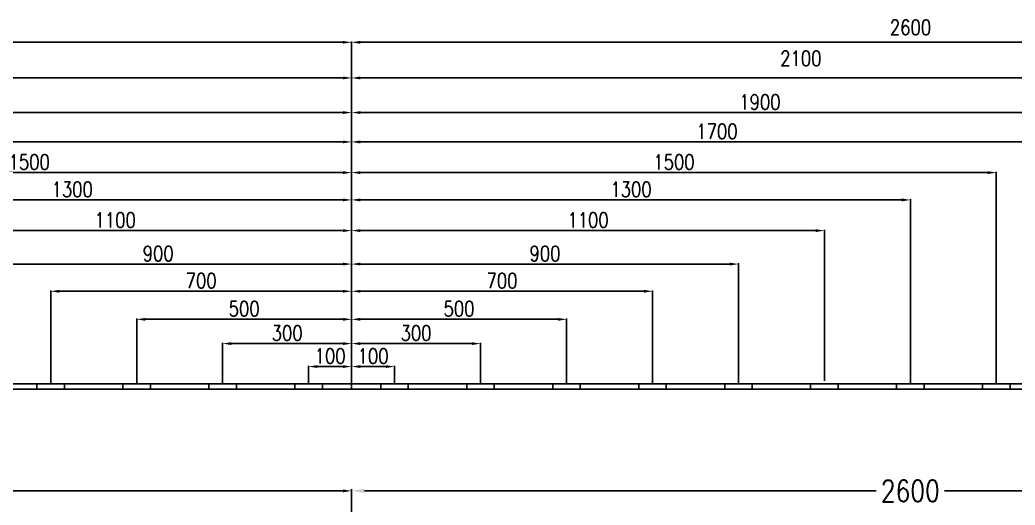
# Model space of a CAD drawing. Header units: millimetres. Extents: x 1541 to 289025, y -12015 to 47026.
# Drawn here: x 124494 to 126810, y 4455 to 5584 of the extents above; entities that cross this region are included whole.
import ezdxf

# ---------------------------------------------------------------- set-up
doc = ezdxf.new("R2010")
doc.units = ezdxf.units.MM
doc.header["$LTSCALE"] = 0.1
doc.linetypes.add('DASHDOT', pattern=[25.4, 12.7, -6.35, 0, -6.35])
for name, color, linetype in [('COTAS', 8, 'Continuous'), ('EJE PERNOS', 1, 'DASHDOT'), ('PERNOS', 3, 'Continuous'), ('PLATINA', 5, 'Continuous')]:
    doc.layers.add(name, color=color, linetype=linetype)
doc.styles.add('CNI_COTAS', font='romans.shx', dxfattribs={"width": 0.8})
doc.dimstyles.new('1.2', dxfattribs={"dimscale": 0, "dimtxt": 35, "dimasz": 20, "dimexe": 2, "dimexo": 2, "dimgap": 7, "dimtad": 1, "dimdec": 0, "dimzin": 4, "dimdsep": 46, "dimtxsty": 'CNI_COTAS', "dimcen": 0, "dimclrd": 256, "dimclrt": 3, "dimadec": 0, "dimazin": 0, "dimtfac": 1, "dimtdec": 0, "dimtmove": 2, "dimatfit": 0, "dimfxl": 0.05, "dimtolj": 1, "dimtzin": 0, "dimarcsym": 1})
doc.dimstyles.new('1.3', dxfattribs={"dimscale": 0, "dimtxt": 50, "dimasz": 30, "dimexe": 4, "dimexo": 4, "dimgap": 9, "dimtad": 1, "dimdec": 0, "dimzin": 4, "dimdsep": 46, "dimtxsty": 'CNI_COTAS', "dimcen": 0, "dimclrd": 256, "dimclrt": 3, "dimadec": 0, "dimazin": 0, "dimtfac": 1, "dimtdec": 0, "dimtmove": 2, "dimatfit": 0, "dimfxl": 0.05, "dimtolj": 1, "dimtzin": 0, "dimarcsym": 0})

# ---------------------------------------------------------------- blocks, each defined once
blk = doc.blocks.new('*D2894')
at = {"layer": 'COTAS', "color": 0, "lineweight": -2, "transparency": 16777216}
for p, q in [((122666, 3696.4), (122666, 4490.4)), ((125266, 3696.4), (125266, 4490.4))]:
    blk.add_line(p, q, dxfattribs=at)
at = {"layer": 'COTAS', "lineweight": -2, "transparency": 16777216}
blk.add_line((122686, 4488.4), (125246, 4488.4), dxfattribs=at)
at = {"layer": 'COTAS', "transparency": 16777216}
for points in [[(122686, 4491.7), (122686, 4485), (122666, 4488.4)], [(125246, 4491.7), (125246, 4485), (125266, 4488.4)]]:
    blk.add_solid(points, dxfattribs=at)
at = {"layer": 'Defpoints', "color": 0, "transparency": 16777216}
for p in [(125266, 4488.4), (122666, 3694.4), (125266, 3694.4)]:
    blk.add_point(p, dxfattribs=at)
at = {"layer": 'COTAS', "color": 3, "transparency": 16777216, "insert": (123966, 4512.9), "char_height": 35, "attachment_point": 5, "style": 'CNI_COTAS'}
blk.add_mtext('\\A1;2600', dxfattribs=at)
blk = doc.blocks.new('*D2895')
at = {"layer": 'COTAS', "color": 0, "lineweight": -2, "ltscale": 3, "transparency": 16777216}
for p, q in [((125266, 3698.4), (125266, 4492.4)), ((127866, 2298.4), (127866, 4492.4))]:
    blk.add_line(p, q, dxfattribs=at)
at = {"layer": 'COTAS', "lineweight": -2, "ltscale": 3, "transparency": 16777216}
for p, q in [((125296, 4488.4), (126486.6, 4488.4)), ((127836, 4488.4), (126645.5, 4488.4))]:
    blk.add_line(p, q, dxfattribs=at)
at = {"layer": 'COTAS', "ltscale": 3, "transparency": 16777216}
for points in [[(125296, 4493.4), (125296, 4483.4), (125266, 4488.4)], [(127836, 4493.4), (127836, 4483.4), (127866, 4488.4)]]:
    blk.add_solid(points, dxfattribs=at)
at = {"layer": 'Defpoints', "color": 0, "ltscale": 3, "transparency": 16777216}
for p in [(125266, 4488.4), (125266, 3694.4), (127866, 2294.4)]:
    blk.add_point(p, dxfattribs=at)
at = {"layer": 'COTAS', "color": 3, "ltscale": 3, "transparency": 16777216, "insert": (126566, 4488.4), "char_height": 50, "attachment_point": 5, "rotation": 0.2, "style": 'CNI_COTAS'}
blk.add_mtext('\\A1;2600', dxfattribs=at)
blk = doc.blocks.new('*D2805')
at = {"layer": 'COTAS', "color": 0, "lineweight": -2, "transparency": 16777216}
for p, q in [((125266, 4739.7), (125266, 4779.5)), ((125366, 4739.7), (125366, 4779.5))]:
    blk.add_line(p, q, dxfattribs=at)
at = {"layer": 'COTAS', "lineweight": -2, "transparency": 16777216}
blk.add_line((125346, 4777.5), (125286, 4777.5), dxfattribs=at)
at = {"layer": 'COTAS', "transparency": 16777216}
for points in [[(125286, 4780.8), (125286, 4774.2), (125266, 4777.5)], [(125346, 4780.8), (125346, 4774.2), (125366, 4777.5)]]:
    blk.add_solid(points, dxfattribs=at)
at = {"layer": 'Defpoints', "color": 0, "transparency": 16777216}
for p in [(125266, 4777.5), (125266, 4737.7), (125366, 4737.7)]:
    blk.add_point(p, dxfattribs=at)
at = {"layer": 'COTAS', "color": 3, "transparency": 16777216, "insert": (125316, 4802), "char_height": 35, "attachment_point": 5, "style": 'CNI_COTAS'}
blk.add_mtext('\\A1;100', dxfattribs=at)
blk = doc.blocks.new('*D2806')
at = {"layer": 'COTAS', "color": 0, "lineweight": -2, "transparency": 16777216}
for p, q in [((125266, 4739.7), (125266, 4832.9)), ((125566, 4739.7), (125566, 4832.9))]:
    blk.add_line(p, q, dxfattribs=at)
at = {"layer": 'COTAS', "lineweight": -2, "transparency": 16777216}
blk.add_line((125546, 4830.9), (125286, 4830.9), dxfattribs=at)
at = {"layer": 'COTAS', "transparency": 16777216}
for points in [[(125286, 4834.2), (125286, 4827.6), (125266, 4830.9)], [(125546, 4834.2), (125546, 4827.6), (125566, 4830.9)]]:
    blk.add_solid(points, dxfattribs=at)
at = {"layer": 'Defpoints', "color": 0, "transparency": 16777216}
for p in [(125266, 4830.9), (125266, 4737.7), (125566, 4737.7)]:
    blk.add_point(p, dxfattribs=at)
at = {"layer": 'COTAS', "color": 3, "transparency": 16777216, "insert": (125416, 4855.4), "char_height": 35, "attachment_point": 5, "style": 'CNI_COTAS'}
blk.add_mtext('\\A1;300', dxfattribs=at)
blk = doc.blocks.new('*D2807')
at = {"layer": 'COTAS', "color": 0, "lineweight": -2, "transparency": 16777216}
for p, q in [((125266, 4739.7), (125266, 4889.4)), ((125766, 4739.7), (125766, 4889.4))]:
    blk.add_line(p, q, dxfattribs=at)
at = {"layer": 'COTAS', "lineweight": -2, "transparency": 16777216}
blk.add_line((125746, 4887.4), (125286, 4887.4), dxfattribs=at)
at = {"layer": 'COTAS', "transparency": 16777216}
for points in [[(125286, 4890.7), (125286, 4884), (125266, 4887.4)], [(125746, 4890.7), (125746, 4884), (125766, 4887.4)]]:
    blk.add_solid(points, dxfattribs=at)
at = {"layer": 'Defpoints', "color": 0, "transparency": 16777216}
for p in [(125266, 4887.4), (125266, 4737.7), (125766, 4737.7)]:
    blk.add_point(p, dxfattribs=at)
at = {"layer": 'COTAS', "color": 3, "transparency": 16777216, "insert": (125516, 4911.9), "char_height": 35, "attachment_point": 5, "style": 'CNI_COTAS'}
blk.add_mtext('\\A1;500', dxfattribs=at)
blk = doc.blocks.new('*D2808')
at = {"layer": 'COTAS', "color": 0, "lineweight": -2, "transparency": 16777216}
for p, q in [((125266, 4739.7), (125266, 4954.6)), ((125966, 4739.7), (125966, 4954.6))]:
    blk.add_line(p, q, dxfattribs=at)
at = {"layer": 'COTAS', "lineweight": -2, "transparency": 16777216}
blk.add_line((125946, 4952.6), (125286, 4952.6), dxfattribs=at)
at = {"layer": 'COTAS', "transparency": 16777216}
for points in [[(125286, 4956), (125286, 4949.3), (125266, 4952.6)], [(125946, 4956), (125946, 4949.3), (125966, 4952.6)]]:
    blk.add_solid(points, dxfattribs=at)
at = {"layer": 'Defpoints', "color": 0, "transparency": 16777216}
for p in [(125266, 4952.6), (125266, 4737.7), (125966, 4737.7)]:
    blk.add_point(p, dxfattribs=at)
at = {"layer": 'COTAS', "color": 3, "transparency": 16777216, "insert": (125616, 4977.1), "char_height": 35, "attachment_point": 5, "style": 'CNI_COTAS'}
blk.add_mtext('\\A1;700', dxfattribs=at)
blk = doc.blocks.new('*D2809')
at = {"layer": 'COTAS', "color": 0, "lineweight": -2, "transparency": 16777216}
for p, q in [((125266, 4739.7), (125266, 5017.9)), ((126166, 4739.7), (126166, 5017.9))]:
    blk.add_line(p, q, dxfattribs=at)
at = {"layer": 'COTAS', "lineweight": -2, "transparency": 16777216}
blk.add_line((126146, 5015.9), (125286, 5015.9), dxfattribs=at)
at = {"layer": 'COTAS', "transparency": 16777216}
for points in [[(125286, 5019.3), (125286, 5012.6), (125266, 5015.9)], [(126146, 5019.3), (126146, 5012.6), (126166, 5015.9)]]:
    blk.add_solid(points, dxfattribs=at)
at = {"layer": 'Defpoints', "color": 0, "transparency": 16777216}
for p in [(125266, 5015.9), (125266, 4737.7), (126166, 4737.7)]:
    blk.add_point(p, dxfattribs=at)
at = {"layer": 'COTAS', "color": 3, "transparency": 16777216, "insert": (125716, 5040.4), "char_height": 35, "attachment_point": 5, "style": 'CNI_COTAS'}
blk.add_mtext('\\A1;900', dxfattribs=at)
blk = doc.blocks.new('*D2810')
at = {"layer": 'COTAS', "color": 0, "lineweight": -2, "transparency": 16777216}
for p, q in [((125266, 4739.7), (125266, 5095.8)), ((126366, 4744.7), (126366, 5095.8))]:
    blk.add_line(p, q, dxfattribs=at)
at = {"layer": 'COTAS', "lineweight": -2, "transparency": 16777216}
blk.add_line((126346, 5093.8), (125286, 5093.8), dxfattribs=at)
at = {"layer": 'COTAS', "transparency": 16777216}
for points in [[(125286, 5097.1), (125286, 5090.4), (125266, 5093.8)], [(126346, 5097.1), (126346, 5090.4), (126366, 5093.8)]]:
    blk.add_solid(points, dxfattribs=at)
at = {"layer": 'Defpoints', "color": 0, "transparency": 16777216}
for p in [(125266, 5093.8), (125266, 4737.7), (126366, 4742.7)]:
    blk.add_point(p, dxfattribs=at)
at = {"layer": 'COTAS', "color": 3, "transparency": 16777216, "insert": (125816, 5118.3), "char_height": 35, "attachment_point": 5, "style": 'CNI_COTAS'}
blk.add_mtext('\\A1;1100', dxfattribs=at)
blk = doc.blocks.new('*D2811')
at = {"layer": 'COTAS', "color": 0, "lineweight": -2, "transparency": 16777216}
for p, q in [((125266, 4739.7), (125266, 5167.1)), ((126566, 4739.7), (126566, 5167.1))]:
    blk.add_line(p, q, dxfattribs=at)
at = {"layer": 'COTAS', "lineweight": -2, "transparency": 16777216}
blk.add_line((126546, 5165.1), (125286, 5165.1), dxfattribs=at)
at = {"layer": 'COTAS', "transparency": 16777216}
for points in [[(125286, 5168.5), (125286, 5161.8), (125266, 5165.1)], [(126546, 5168.5), (126546, 5161.8), (126566, 5165.1)]]:
    blk.add_solid(points, dxfattribs=at)
at = {"layer": 'Defpoints', "color": 0, "transparency": 16777216}
for p in [(125266, 5165.1), (125266, 4737.7), (126566, 4737.7)]:
    blk.add_point(p, dxfattribs=at)
at = {"layer": 'COTAS', "color": 3, "transparency": 16777216, "insert": (125916, 5189.6), "char_height": 35, "attachment_point": 5, "style": 'CNI_COTAS'}
blk.add_mtext('\\A1;1300', dxfattribs=at)
blk = doc.blocks.new('*D2812')
at = {"layer": 'COTAS', "color": 0, "lineweight": -2, "transparency": 16777216}
for p, q in [((125266, 4739.7), (125266, 5230.7)), ((126766, 4739.7), (126766, 5230.7))]:
    blk.add_line(p, q, dxfattribs=at)
at = {"layer": 'COTAS', "lineweight": -2, "transparency": 16777216}
blk.add_line((126746, 5228.7), (125286, 5228.7), dxfattribs=at)
at = {"layer": 'COTAS', "transparency": 16777216}
for points in [[(125286, 5232), (125286, 5225.3), (125266, 5228.7)], [(126746, 5232), (126746, 5225.3), (126766, 5228.7)]]:
    blk.add_solid(points, dxfattribs=at)
at = {"layer": 'Defpoints', "color": 0, "transparency": 16777216}
for p in [(125266, 5228.7), (125266, 4737.7), (126766, 4737.7)]:
    blk.add_point(p, dxfattribs=at)
at = {"layer": 'COTAS', "color": 3, "transparency": 16777216, "insert": (126016, 5253.2), "char_height": 35, "attachment_point": 5, "style": 'CNI_COTAS'}
blk.add_mtext('\\A1;1500', dxfattribs=at)
blk = doc.blocks.new('*D2813')
at = {"layer": 'COTAS', "color": 0, "lineweight": -2, "transparency": 16777216}
for p, q in [((125266, 4746.7), (125266, 5302)), ((126966, 4739.7), (126966, 5302))]:
    blk.add_line(p, q, dxfattribs=at)
at = {"layer": 'COTAS', "lineweight": -2, "transparency": 16777216}
blk.add_line((126946, 5300), (125286, 5300), dxfattribs=at)
at = {"layer": 'COTAS', "transparency": 16777216}
for points in [[(125286, 5303.4), (125286, 5296.7), (125266, 5300)], [(126946, 5303.4), (126946, 5296.7), (126966, 5300)]]:
    blk.add_solid(points, dxfattribs=at)
at = {"layer": 'Defpoints', "color": 0, "transparency": 16777216}
for p in [(125266, 5300), (125266, 4744.7), (126966, 4737.7)]:
    blk.add_point(p, dxfattribs=at)
at = {"layer": 'COTAS', "color": 3, "transparency": 16777216, "insert": (126116, 5324.5), "char_height": 35, "attachment_point": 5, "style": 'CNI_COTAS'}
blk.add_mtext('\\A1;1700', dxfattribs=at)
blk = doc.blocks.new('*D2814')
at = {"layer": 'COTAS', "color": 0, "lineweight": -2, "transparency": 16777216}
for p, q in [((125266, 4746.7), (125266, 5370.3)), ((127166, 4739.7), (127166, 5370.3))]:
    blk.add_line(p, q, dxfattribs=at)
at = {"layer": 'COTAS', "lineweight": -2, "transparency": 16777216}
blk.add_line((127146, 5368.3), (125286, 5368.3), dxfattribs=at)
at = {"layer": 'COTAS', "transparency": 16777216}
for points in [[(125286, 5371.7), (125286, 5365), (125266, 5368.3)], [(127146, 5371.7), (127146, 5365), (127166, 5368.3)]]:
    blk.add_solid(points, dxfattribs=at)
at = {"layer": 'Defpoints', "color": 0, "transparency": 16777216}
for p in [(125266, 5368.3), (125266, 4744.7), (127166, 4737.7)]:
    blk.add_point(p, dxfattribs=at)
at = {"layer": 'COTAS', "color": 3, "transparency": 16777216, "insert": (126216, 5392.8), "char_height": 35, "attachment_point": 5, "style": 'CNI_COTAS'}
blk.add_mtext('\\A1;1900', dxfattribs=at)
blk = doc.blocks.new('*D2815')
at = {"layer": 'COTAS', "color": 0, "lineweight": -2, "transparency": 16777216}
for p, q in [((125266, 4746.7), (125266, 5450.8)), ((127366, 4739.7), (127366, 5450.8))]:
    blk.add_line(p, q, dxfattribs=at)
at = {"layer": 'COTAS', "lineweight": -2, "transparency": 16777216}
blk.add_line((127346, 5448.8), (125286, 5448.8), dxfattribs=at)
at = {"layer": 'COTAS', "transparency": 16777216}
for points in [[(125286, 5452.2), (125286, 5445.5), (125266, 5448.8)], [(127346, 5452.2), (127346, 5445.5), (127366, 5448.8)]]:
    blk.add_solid(points, dxfattribs=at)
at = {"layer": 'Defpoints', "color": 0, "transparency": 16777216}
for p in [(125266, 5448.8), (125266, 4744.7), (127366, 4737.7)]:
    blk.add_point(p, dxfattribs=at)
at = {"layer": 'COTAS', "color": 3, "transparency": 16777216, "insert": (126311.3, 5494.4), "char_height": 35, "attachment_point": 5, "style": 'CNI_COTAS'}
blk.add_mtext('\\A1;2100', dxfattribs=at)
blk = doc.blocks.new('*D2816')
at = {"layer": 'COTAS', "color": 0, "lineweight": -2, "transparency": 16777216}
for p, q in [((125166, 4739.7), (125166, 4779.5)), ((125266, 4739.7), (125266, 4779.5))]:
    blk.add_line(p, q, dxfattribs=at)
at = {"layer": 'COTAS', "lineweight": -2, "transparency": 16777216}
blk.add_line((125186, 4777.5), (125246, 4777.5), dxfattribs=at)
at = {"layer": 'COTAS', "transparency": 16777216}
for points in [[(125186, 4780.8), (125186, 4774.2), (125166, 4777.5)], [(125246, 4780.8), (125246, 4774.2), (125266, 4777.5)]]:
    blk.add_solid(points, dxfattribs=at)
at = {"layer": 'Defpoints', "color": 0, "transparency": 16777216}
for p in [(125266, 4777.5), (125166, 4737.7), (125266, 4737.7)]:
    blk.add_point(p, dxfattribs=at)
at = {"layer": 'COTAS', "color": 3, "transparency": 16777216, "insert": (125216, 4802), "char_height": 35, "attachment_point": 5, "style": 'CNI_COTAS'}
blk.add_mtext('\\A1;100', dxfattribs=at)
blk = doc.blocks.new('*D2817')
at = {"layer": 'COTAS', "color": 0, "lineweight": -2, "transparency": 16777216}
for p, q in [((124966, 4739.7), (124966, 4832.9)), ((125266, 4739.7), (125266, 4832.9))]:
    blk.add_line(p, q, dxfattribs=at)
at = {"layer": 'COTAS', "lineweight": -2, "transparency": 16777216}
blk.add_line((124986, 4830.9), (125246, 4830.9), dxfattribs=at)
at = {"layer": 'COTAS', "transparency": 16777216}
for points in [[(124986, 4834.2), (124986, 4827.6), (124966, 4830.9)], [(125246, 4834.2), (125246, 4827.6), (125266, 4830.9)]]:
    blk.add_solid(points, dxfattribs=at)
at = {"layer": 'Defpoints', "color": 0, "transparency": 16777216}
for p in [(125266, 4830.9), (124966, 4737.7), (125266, 4737.7)]:
    blk.add_point(p, dxfattribs=at)
at = {"layer": 'COTAS', "color": 3, "transparency": 16777216, "insert": (125116, 4855.4), "char_height": 35, "attachment_point": 5, "style": 'CNI_COTAS'}
blk.add_mtext('\\A1;300', dxfattribs=at)
blk = doc.blocks.new('*D2818')
at = {"layer": 'COTAS', "color": 0, "lineweight": -2, "transparency": 16777216}
for p, q in [((124766, 4739.7), (124766, 4889.4)), ((125266, 4739.7), (125266, 4889.4))]:
    blk.add_line(p, q, dxfattribs=at)
at = {"layer": 'COTAS', "lineweight": -2, "transparency": 16777216}
blk.add_line((124786, 4887.4), (125246, 4887.4), dxfattribs=at)
at = {"layer": 'COTAS', "transparency": 16777216}
for points in [[(124786, 4890.7), (124786, 4884), (124766, 4887.4)], [(125246, 4890.7), (125246, 4884), (125266, 4887.4)]]:
    blk.add_solid(points, dxfattribs=at)
at = {"layer": 'Defpoints', "color": 0, "transparency": 16777216}
for p in [(125266, 4887.4), (124766, 4737.7), (125266, 4737.7)]:
    blk.add_point(p, dxfattribs=at)
at = {"layer": 'COTAS', "color": 3, "transparency": 16777216, "insert": (125016, 4911.9), "char_height": 35, "attachment_point": 5, "style": 'CNI_COTAS'}
blk.add_mtext('\\A1;500', dxfattribs=at)
blk = doc.blocks.new('*D2819')
at = {"layer": 'COTAS', "color": 0, "lineweight": -2, "transparency": 16777216}
for p, q in [((124566, 4739.7), (124566, 4954.6)), ((125266, 4739.7), (125266, 4954.6))]:
    blk.add_line(p, q, dxfattribs=at)
at = {"layer": 'COTAS', "lineweight": -2, "transparency": 16777216}
blk.add_line((124586, 4952.6), (125246, 4952.6), dxfattribs=at)
at = {"layer": 'COTAS', "transparency": 16777216}
for points in [[(124586, 4956), (124586, 4949.3), (124566, 4952.6)], [(125246, 4956), (125246, 4949.3), (125266, 4952.6)]]:
    blk.add_solid(points, dxfattribs=at)
at = {"layer": 'Defpoints', "color": 0, "transparency": 16777216}
for p in [(125266, 4952.6), (124566, 4737.7), (125266, 4737.7)]:
    blk.add_point(p, dxfattribs=at)
at = {"layer": 'COTAS', "color": 3, "transparency": 16777216, "insert": (124916, 4977.1), "char_height": 35, "attachment_point": 5, "style": 'CNI_COTAS'}
blk.add_mtext('\\A1;700', dxfattribs=at)
blk = doc.blocks.new('*D2820')
at = {"layer": 'COTAS', "color": 0, "lineweight": -2, "transparency": 16777216}
for p, q in [((124366, 4739.7), (124366, 5017.9)), ((125266, 4739.7), (125266, 5017.9))]:
    blk.add_line(p, q, dxfattribs=at)
at = {"layer": 'COTAS', "lineweight": -2, "transparency": 16777216}
blk.add_line((124386, 5015.9), (125246, 5015.9), dxfattribs=at)
at = {"layer": 'COTAS', "transparency": 16777216}
for points in [[(124386, 5019.3), (124386, 5012.6), (124366, 5015.9)], [(125246, 5019.3), (125246, 5012.6), (125266, 5015.9)]]:
    blk.add_solid(points, dxfattribs=at)
at = {"layer": 'Defpoints', "color": 0, "transparency": 16777216}
for p in [(125266, 5015.9), (124366, 4737.7), (125266, 4737.7)]:
    blk.add_point(p, dxfattribs=at)
at = {"layer": 'COTAS', "color": 3, "transparency": 16777216, "insert": (124816, 5040.4), "char_height": 35, "attachment_point": 5, "style": 'CNI_COTAS'}
blk.add_mtext('\\A1;900', dxfattribs=at)
blk = doc.blocks.new('*D2821')
at = {"layer": 'COTAS', "color": 0, "lineweight": -2, "transparency": 16777216}
for p, q in [((124166, 4744.7), (124166, 5095.8)), ((125266, 4739.7), (125266, 5095.8))]:
    blk.add_line(p, q, dxfattribs=at)
at = {"layer": 'COTAS', "lineweight": -2, "transparency": 16777216}
blk.add_line((124186, 5093.8), (125246, 5093.8), dxfattribs=at)
at = {"layer": 'COTAS', "transparency": 16777216}
for points in [[(124186, 5097.1), (124186, 5090.4), (124166, 5093.8)], [(125246, 5097.1), (125246, 5090.4), (125266, 5093.8)]]:
    blk.add_solid(points, dxfattribs=at)
at = {"layer": 'Defpoints', "color": 0, "transparency": 16777216}
for p in [(125266, 5093.8), (124166, 4742.7), (125266, 4737.7)]:
    blk.add_point(p, dxfattribs=at)
at = {"layer": 'COTAS', "color": 3, "transparency": 16777216, "insert": (124716, 5118.3), "char_height": 35, "attachment_point": 5, "style": 'CNI_COTAS'}
blk.add_mtext('\\A1;1100', dxfattribs=at)
blk = doc.blocks.new('*D2822')
at = {"layer": 'COTAS', "color": 0, "lineweight": -2, "transparency": 16777216}
for p, q in [((123966, 4739.7), (123966, 5167.1)), ((125266, 4739.7), (125266, 5167.1))]:
    blk.add_line(p, q, dxfattribs=at)
at = {"layer": 'COTAS', "lineweight": -2, "transparency": 16777216}
blk.add_line((123986, 5165.1), (125246, 5165.1), dxfattribs=at)
at = {"layer": 'COTAS', "transparency": 16777216}
for points in [[(123986, 5168.5), (123986, 5161.8), (123966, 5165.1)], [(125246, 5168.5), (125246, 5161.8), (125266, 5165.1)]]:
    blk.add_solid(points, dxfattribs=at)
at = {"layer": 'Defpoints', "color": 0, "transparency": 16777216}
for p in [(125266, 5165.1), (123966, 4737.7), (125266, 4737.7)]:
    blk.add_point(p, dxfattribs=at)
at = {"layer": 'COTAS', "color": 3, "transparency": 16777216, "insert": (124616, 5189.6), "char_height": 35, "attachment_point": 5, "style": 'CNI_COTAS'}
blk.add_mtext('\\A1;1300', dxfattribs=at)
blk = doc.blocks.new('*D2823')
at = {"layer": 'COTAS', "color": 0, "lineweight": -2, "transparency": 16777216}
for p, q in [((123766, 4739.7), (123766, 5230.7)), ((125266, 4739.7), (125266, 5230.7))]:
    blk.add_line(p, q, dxfattribs=at)
at = {"layer": 'COTAS', "lineweight": -2, "transparency": 16777216}
blk.add_line((123786, 5228.7), (125246, 5228.7), dxfattribs=at)
at = {"layer": 'COTAS', "transparency": 16777216}
for points in [[(123786, 5232), (123786, 5225.3), (123766, 5228.7)], [(125246, 5232), (125246, 5225.3), (125266, 5228.7)]]:
    blk.add_solid(points, dxfattribs=at)
at = {"layer": 'Defpoints', "color": 0, "transparency": 16777216}
for p in [(125266, 5228.7), (123766, 4737.7), (125266, 4737.7)]:
    blk.add_point(p, dxfattribs=at)
at = {"layer": 'COTAS', "color": 3, "transparency": 16777216, "insert": (124516, 5253.2), "char_height": 35, "attachment_point": 5, "style": 'CNI_COTAS'}
blk.add_mtext('\\A1;1500', dxfattribs=at)
blk = doc.blocks.new('*D2824')
at = {"layer": 'COTAS', "color": 0, "lineweight": -2, "transparency": 16777216}
for p, q in [((123566, 4739.7), (123566, 5302)), ((125266, 4746.7), (125266, 5302))]:
    blk.add_line(p, q, dxfattribs=at)
at = {"layer": 'COTAS', "lineweight": -2, "transparency": 16777216}
blk.add_line((123586, 5300), (125246, 5300), dxfattribs=at)
at = {"layer": 'COTAS', "transparency": 16777216}
for points in [[(123586, 5303.4), (123586, 5296.7), (123566, 5300)], [(125246, 5303.4), (125246, 5296.7), (125266, 5300)]]:
    blk.add_solid(points, dxfattribs=at)
at = {"layer": 'Defpoints', "color": 0, "transparency": 16777216}
for p in [(125266, 5300), (123566, 4737.7), (125266, 4744.7)]:
    blk.add_point(p, dxfattribs=at)
at = {"layer": 'COTAS', "color": 3, "transparency": 16777216, "insert": (124416, 5324.5), "char_height": 35, "attachment_point": 5, "style": 'CNI_COTAS'}
blk.add_mtext('\\A1;1700', dxfattribs=at)
blk = doc.blocks.new('*D2825')
at = {"layer": 'COTAS', "color": 0, "lineweight": -2, "transparency": 16777216}
for p, q in [((123366, 4739.7), (123366, 5370.3)), ((125266, 4746.7), (125266, 5370.3))]:
    blk.add_line(p, q, dxfattribs=at)
at = {"layer": 'COTAS', "lineweight": -2, "transparency": 16777216}
blk.add_line((123386, 5368.3), (125246, 5368.3), dxfattribs=at)
at = {"layer": 'COTAS', "transparency": 16777216}
for points in [[(123386, 5371.7), (123386, 5365), (123366, 5368.3)], [(125246, 5371.7), (125246, 5365), (125266, 5368.3)]]:
    blk.add_solid(points, dxfattribs=at)
at = {"layer": 'Defpoints', "color": 0, "transparency": 16777216}
for p in [(125266, 5368.3), (123366, 4737.7), (125266, 4744.7)]:
    blk.add_point(p, dxfattribs=at)
at = {"layer": 'COTAS', "color": 3, "transparency": 16777216, "insert": (124316, 5392.8), "char_height": 35, "attachment_point": 5, "style": 'CNI_COTAS'}
blk.add_mtext('\\A1;1900', dxfattribs=at)
blk = doc.blocks.new('*D2826')
at = {"layer": 'COTAS', "color": 0, "lineweight": -2, "transparency": 16777216}
for p, q in [((123166, 4739.7), (123166, 5450.8)), ((125266, 4746.7), (125266, 5450.8))]:
    blk.add_line(p, q, dxfattribs=at)
at = {"layer": 'COTAS', "lineweight": -2, "transparency": 16777216}
blk.add_line((123186, 5448.8), (125246, 5448.8), dxfattribs=at)
at = {"layer": 'COTAS', "transparency": 16777216}
for points in [[(123186, 5452.2), (123186, 5445.5), (123166, 5448.8)], [(125246, 5452.2), (125246, 5445.5), (125266, 5448.8)]]:
    blk.add_solid(points, dxfattribs=at)
at = {"layer": 'Defpoints', "color": 0, "transparency": 16777216}
for p in [(125266, 5448.8), (123166, 4737.7), (125266, 4744.7)]:
    blk.add_point(p, dxfattribs=at)
at = {"layer": 'COTAS', "color": 3, "transparency": 16777216, "insert": (124216, 5473.3), "char_height": 35, "attachment_point": 5, "style": 'CNI_COTAS'}
blk.add_mtext('\\A1;2100', dxfattribs=at)
blk = doc.blocks.new('*D2827')
at = {"layer": 'COTAS', "color": 0, "lineweight": -2, "transparency": 16777216}
for p, q in [((122666, 4739.7), (122666, 5533.7)), ((125266, 4739.7), (125266, 5533.7))]:
    blk.add_line(p, q, dxfattribs=at)
at = {"layer": 'COTAS', "lineweight": -2, "transparency": 16777216}
blk.add_line((122686, 5531.7), (125246, 5531.7), dxfattribs=at)
at = {"layer": 'COTAS', "transparency": 16777216}
for points in [[(122686, 5535.1), (122686, 5528.4), (122666, 5531.7)], [(125246, 5535.1), (125246, 5528.4), (125266, 5531.7)]]:
    blk.add_solid(points, dxfattribs=at)
at = {"layer": 'Defpoints', "color": 0, "transparency": 16777216}
for p in [(125266, 5531.7), (122666, 4737.7), (125266, 4737.7)]:
    blk.add_point(p, dxfattribs=at)
at = {"layer": 'COTAS', "color": 3, "transparency": 16777216, "insert": (123966, 5556.2), "char_height": 35, "attachment_point": 5, "style": 'CNI_COTAS'}
blk.add_mtext('\\A1;2600', dxfattribs=at)
blk = doc.blocks.new('*D2828')
at = {"layer": 'COTAS', "color": 0, "lineweight": -2, "transparency": 16777216}
for p, q in [((125266, 4739.7), (125266, 5533.7)), ((127866, 4739.7), (127866, 5533.7))]:
    blk.add_line(p, q, dxfattribs=at)
at = {"layer": 'COTAS', "lineweight": -2, "transparency": 16777216}
blk.add_line((127846, 5531.7), (125286, 5531.7), dxfattribs=at)
at = {"layer": 'COTAS', "transparency": 16777216}
for points in [[(125286, 5535.1), (125286, 5528.4), (125266, 5531.7)], [(127846, 5535.1), (127846, 5528.4), (127866, 5531.7)]]:
    blk.add_solid(points, dxfattribs=at)
at = {"layer": 'Defpoints', "color": 0, "transparency": 16777216}
for p in [(125266, 5531.7), (125266, 4737.7), (127866, 4737.7)]:
    blk.add_point(p, dxfattribs=at)
at = {"layer": 'COTAS', "color": 3, "transparency": 16777216, "insert": (126566.3, 5566.3), "char_height": 35, "attachment_point": 5, "style": 'CNI_COTAS'}
blk.add_mtext('\\A1;2600', dxfattribs=at)
blk = doc.blocks.new('A$C226da29c')
at = {"layer": 'EJE PERNOS', "color": 4}
blk.add_line((125266, 4724.7), (125266, 4737.7), dxfattribs=at)
at = {"layer": 'PERNOS'}
for p, q in [((124534, 4724.7), (124534, 4737.7)), ((124598, 4724.7), (124598, 4737.7)), ((124734, 4724.7), (124734, 4737.7)), ((124798, 4724.7), (124798, 4737.7)), ((124934, 4724.7), (124934, 4737.7)), ((124998, 4724.7), (124998, 4737.7)), ((125134, 4724.7), (125134, 4737.7)), ((125198, 4724.7), (125198, 4737.7)), ((125334, 4724.7), (125334, 4737.7)), ((125398, 4724.7), (125398, 4737.7)), ((125534, 4724.7), (125534, 4737.7)), ((125598, 4724.7), (125598, 4737.7)), ((125734, 4724.7), (125734, 4737.7)), ((125798, 4724.7), (125798, 4737.7)), ((125934, 4724.7), (125934, 4737.7)), ((125998, 4724.7), (125998, 4737.7)), ((126134, 4724.7), (126134, 4737.7)), ((126198, 4724.7), (126198, 4737.7)), ((126334, 4724.7), (126334, 4737.7)), ((126398, 4724.7), (126398, 4737.7)), ((126534, 4724.7), (126534, 4737.7)), ((126598, 4724.7), (126598, 4737.7)), ((126734, 4724.7), (126734, 4737.7)), ((126798, 4724.7), (126798, 4737.7))]:
    blk.add_line(p, q, dxfattribs=at)
at = {"layer": 'PLATINA'}
blk.add_lwpolyline([(122666, 4737.7), (127866, 4737.7), (127866, 4724.7), (122666, 4724.7)], close=True, dxfattribs=at)
at = {"layer": 'COTAS'}
for base, p1, p2, picture, middle in [((125266, 5531.7), (127866, 4737.7), (125266, 4737.7), '*D2828', (126566.3, 5566.3)), ((125266, 5448.8), (127366, 4737.7), (125266, 4744.7), '*D2815', (126311.3, 5494.4))]:
    dim = blk.add_linear_dim(base=base, p1=p1, p2=p2, dimstyle='1.2', override={"dimscale": 1}, dxfattribs=at)
    dim.commit()
    dim.dimension.update_dxf_attribs({"geometry": picture, "text_midpoint": middle, "dimtype": 128})
for base, p1, p2, picture, middle in [((125266, 5531.7), (122666, 4737.7), (125266, 4737.7), '*D2827', (123966, 5556.2)), ((125266, 5368.3), (127166, 4737.7), (125266, 4744.7), '*D2814', (126216, 5392.8)), ((125266, 5300), (126966, 4737.7), (125266, 4744.7), '*D2813', (126116, 5324.5)), ((125266, 5228.7), (126766, 4737.7), (125266, 4737.7), '*D2812', (126016, 5253.2)), ((125266, 5165.1), (126566, 4737.7), (125266, 4737.7), '*D2811', (125916, 5189.6)), ((125266, 5093.8), (126366, 4742.7), (125266, 4737.7), '*D2810', (125816, 5118.3)), ((125266, 5015.9), (126166, 4737.7), (125266, 4737.7), '*D2809', (125716, 5040.4)), ((125266, 4952.6), (125966, 4737.7), (125266, 4737.7), '*D2808', (125616, 4977.1)), ((125266, 4887.4), (125766, 4737.7), (125266, 4737.7), '*D2807', (125516, 4911.9)), ((125266, 4830.9), (125566, 4737.7), (125266, 4737.7), '*D2806', (125416, 4855.4)), ((125266, 4777.5), (125366, 4737.7), (125266, 4737.7), '*D2805', (125316, 4802)), ((125266, 4488.4), (122666, 3694.4), (125266, 3694.4), '*D2894', (123966, 4512.9))]:
    dim = blk.add_linear_dim(base=base, p1=p1, p2=p2, dimstyle='1.2', override={"dimscale": 1}, dxfattribs=at)
    dim.commit()
    dim.dimension.update_dxf_attribs({"geometry": picture, "text_midpoint": middle})
for base, p1, p2, picture, middle in [((125266, 5448.8), (123166, 4737.7), (125266, 4744.7), '*D2826', (124216, 5473.3)), ((125266, 5368.3), (123366, 4737.7), (125266, 4744.7), '*D2825', (124316, 5392.8)), ((125266, 5300), (123566, 4737.7), (125266, 4744.7), '*D2824', (124416, 5324.5)), ((125266, 5228.7), (123766, 4737.7), (125266, 4737.7), '*D2823', (124516, 5253.2)), ((125266, 5165.1), (123966, 4737.7), (125266, 4737.7), '*D2822', (124616, 5189.6)), ((125266, 5093.8), (124166, 4742.7), (125266, 4737.7), '*D2821', (124716, 5118.3)), ((125266, 5015.9), (124366, 4737.7), (125266, 4737.7), '*D2820', (124816, 5040.4)), ((125266, 4952.6), (124566, 4737.7), (125266, 4737.7), '*D2819', (124916, 4977.1)), ((125266, 4887.4), (124766, 4737.7), (125266, 4737.7), '*D2818', (125016, 4911.9)), ((125266, 4830.9), (124966, 4737.7), (125266, 4737.7), '*D2817', (125116, 4855.4)), ((125266, 4777.5), (125166, 4737.7), (125266, 4737.7), '*D2816', (125216, 4802))]:
    dim = blk.add_linear_dim(base=base, p1=p1, p2=p2, angle=180, dimstyle='1.2', override={"dimscale": 1}, dxfattribs=at)
    dim.commit()
    dim.dimension.update_dxf_attribs({"geometry": picture, "text_midpoint": middle})
at = {"layer": 'COTAS', "ltscale": 3}
dim = blk.add_linear_dim(base=(125266, 4488.4), p1=(127866, 2294.4), p2=(125266, 3694.4), dimstyle='1.3', override={"dimscale": 1}, dxfattribs=at)
dim.commit()
dim.dimension.update_dxf_attribs({"geometry": '*D2895', "text_midpoint": (126566, 4488.4), "text_rotation": 0.2})

msp = doc.modelspace()

# ---------------------------------------------------------------- block references
at = {"layer": 'COTAS'}
msp.add_blockref('A$C226da29c', (0, 0), dxfattribs=at)

doc.saveas('drawing.dxf')
